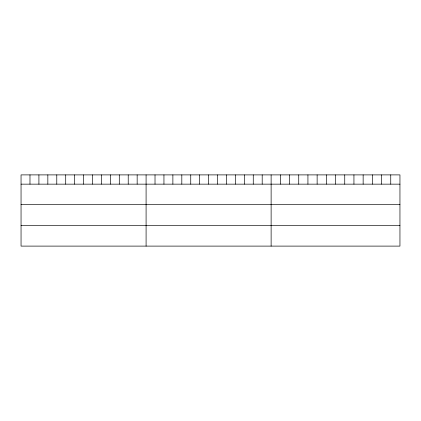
<?xml version="1.0" encoding="UTF-8"?>
<svg xmlns="http://www.w3.org/2000/svg" width="421" height="421" viewBox="0 0 421 421"><rect width="100%" height="100%" fill="white"/><g stroke="black" fill="none" stroke-linecap="round" stroke-linejoin="round"><path stroke-width="0.63" d="M399.95 184.151L399.95 246.106L21.05 246.106L21.05 174.894L399.95 174.894L399.95 184.151L21.05 184.151M21.05 204.595L399.95 204.595M21.05 225.661L399.95 225.661M390.746 174.894L390.746 184.151M381.547 174.894L381.547 184.151M372.343 174.894L372.343 184.151M363.144 174.894L363.144 184.151M353.94 174.894L353.94 184.151M344.741 174.894L344.741 184.151M335.537 174.894L335.537 184.151M326.333 174.894L326.333 184.151M317.134 174.894L317.134 184.151M307.93 174.894L307.93 184.151M298.731 174.894L298.731 184.151M289.527 174.894L289.527 184.151M280.328 174.894L280.328 184.151M271.124 174.894L271.124 246.106M262.194 174.894L262.194 184.151M253.263 174.894L253.263 184.151M244.333 174.894L244.333 184.151M235.397 174.894L235.397 184.151M226.466 174.894L226.466 184.151M217.536 174.894L217.536 184.151M208.605 174.894L208.605 184.151M199.675 174.894L199.675 184.151M190.745 174.894L190.745 184.151M181.814 174.894L181.814 184.151M172.878 174.894L172.878 184.151M163.948 174.894L163.948 184.151M155.017 174.894L155.017 184.151M146.087 174.894L146.087 246.106M137.157 174.894L137.157 184.151M128.226 174.894L128.226 184.151M119.296 174.894L119.296 184.151M110.36 174.894L110.36 184.151M101.429 174.894L101.429 184.151M92.499 174.894L92.499 184.151M83.569 174.894L83.569 184.151M74.638 174.894L74.638 184.151M65.708 174.894L65.708 184.151M56.777 174.894L56.777 184.151M47.841 174.894L47.841 184.151M38.911 174.894L38.911 184.151M29.98 174.894L29.98 184.151"/></g></svg>
